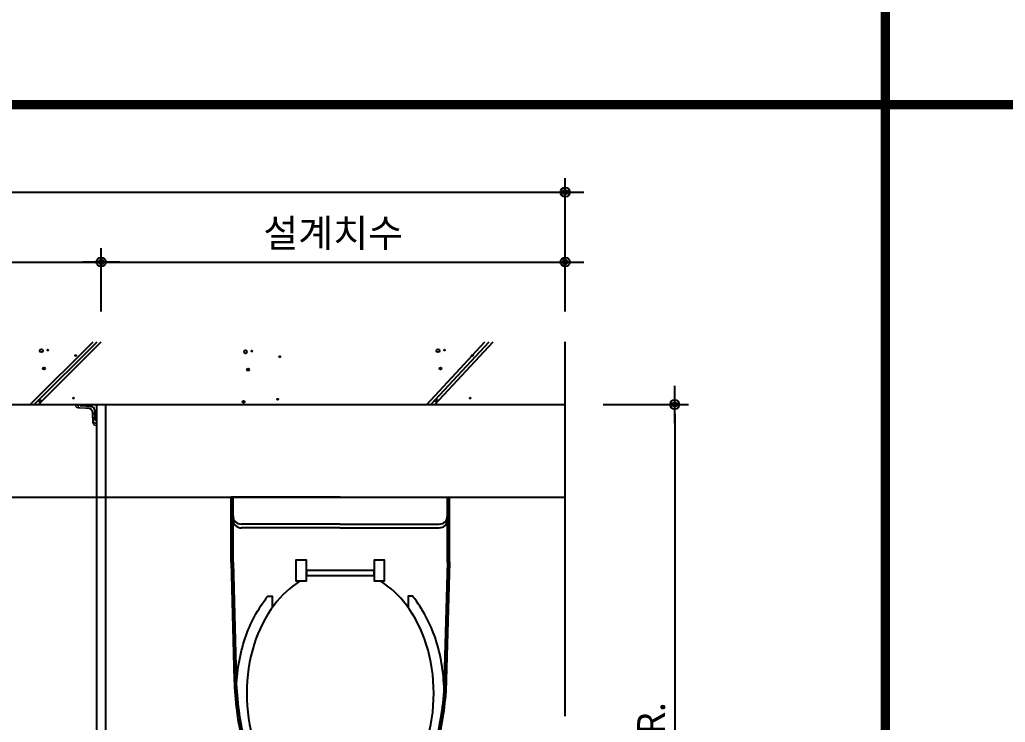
# Model space of a CAD drawing. Extents: x -256 to 8104, y -176 to 5714.
# Drawn here: x 3633 to 4694, y 3359 to 4116 of the extents above; entities that cross this region are included whole.
import ezdxf

# ---------------------------------------------------------------- set-up
doc = ezdxf.new("R2010")
doc.units = 0
doc.header["$LTSCALE"] = 30
doc.layers.get('0').update_dxf_attribs({"linetype": 'CONTINUOUS'})
doc.layers.get('DEFPOINTS').update_dxf_attribs({"linetype": 'CONTINUOUS'})
for name, color, linetype in [('0_toilet', 6, 'CONTINUOUS'), ('DIM', 7, 'CONTINUOUS'), ('HAT', 8, 'CONTINUOUS'), ('경첩', 4, 'CONTINUOUS'), ('부자재', 4, 'CONTINUOUS'), ('해치', 8, 'CONTINUOUS')]:
    doc.layers.add(name, color=color, linetype=linetype)
doc.styles.add('돋움', font='malgun.ttf')
doc.dimstyles.new('10', dxfattribs={"dimscale": 10, "dimtxt": 3, "dimasz": 1, "dimexe": 1.5, "dimexo": 2, "dimgap": 1, "dimtad": 1, "dimdec": 0, "dimlunit": 6, "dimtxsty": '돋움', "dimblk": 'DIMDOT', "dimcen": -1, "dimdle": 1.5, "dimclrt": 3, "dimazin": 3, "dimtfac": 1, "dimtdec": 0, "dimtix": 1, "dimtmove": 2, "dimatfit": 3, "dimldrblk": 'DIMDOT', "dimarcsym": 0})

# ---------------------------------------------------------------- blocks, each defined once
blk = doc.blocks.new('DIMDOT')
at = {"linetype": 'Continuous'}
blk.add_line((-2, 0), (2, 0), dxfattribs=at)
for radius in [0.5, 0.25]:
    blk.add_circle((0, 0), radius, dxfattribs=at)
blk = doc.blocks.new('*D453')
at = {"layer": 'DEFPOINTS', "color": 0}
for p in [(172596.8, 4011.2), (172596.8, 3286.2), (172693.7, 3286.2)]:
    blk.add_point(p, dxfattribs=at)
at = {"layer": 'DIM', "color": 0, "lineweight": -2, "ltscale": 10}
for p, q in [((172616.8, 4011.2), (172708.7, 4011.2)), ((172693.7, 4001.2), (172693.7, 3296.2)), ((172616.8, 3286.2), (172708.7, 3286.2))]:
    blk.add_line(p, q, dxfattribs=at)
at = {"layer": 'DIM', "color": 0, "lineweight": -2, "xscale": 10, "yscale": 10, "zscale": 10}
for p, rotation in [((172693.7, 4011.2), 90), ((172693.7, 3286.2), 270)]:
    blk.add_blockref('DIMDOT', p, dxfattribs=dict(at, rotation=rotation))
at = {"layer": 'DIM', "color": 3, "insert": (172668.5, 3648.7), "char_height": 30, "attachment_point": 5, "rotation": 90, "style": '돋움'}
blk.add_mtext('VAR.', dxfattribs=at)
blk = doc.blocks.new('*D454')
at = {"layer": 'DEFPOINTS', "color": 0}
for p in [(172575.8, 4164.8), (172075.8, 4091.6), (172575.8, 4091.6)]:
    blk.add_point(p, dxfattribs=at)
at = {"layer": 'DIM', "color": 0, "lineweight": -2, "ltscale": 10}
for p, q in [((172075.8, 4111.6), (172075.8, 4179.8)), ((172575.8, 4111.6), (172575.8, 4179.8)), ((172085.8, 4164.8), (172565.8, 4164.8))]:
    blk.add_line(p, q, dxfattribs=at)
at = {"layer": 'DIM', "color": 0, "lineweight": -2, "xscale": 10, "yscale": 10, "zscale": 10, "rotation": 180}
blk.add_blockref('DIMDOT', (172075.8, 4164.8), dxfattribs=at)
at = {"layer": 'DIM', "color": 0, "lineweight": -2, "xscale": 10, "yscale": 10, "zscale": 10}
blk.add_blockref('DIMDOT', (172575.8, 4164.8), dxfattribs=at)
at = {"layer": 'DIM', "color": 3, "insert": (172325.8, 4194.4), "char_height": 30, "attachment_point": 5, "style": '돋움'}
blk.add_mtext('설계치수', dxfattribs=at)
blk = doc.blocks.new('*D455')
at = {"layer": 'DEFPOINTS', "color": 0}
for p in [(172575.8, 4240.1), (171075.8, 4091.6), (172575.8, 4091.6)]:
    blk.add_point(p, dxfattribs=at)
at = {"layer": 'DIM', "color": 0, "lineweight": -2, "ltscale": 10}
for p, q in [((171075.8, 4111.6), (171075.8, 4255.1)), ((172575.8, 4111.6), (172575.8, 4255.1)), ((171085.8, 4240.1), (172565.8, 4240.1))]:
    blk.add_line(p, q, dxfattribs=at)
at = {"layer": 'DIM', "color": 0, "lineweight": -2, "xscale": 10, "yscale": 10, "zscale": 10, "rotation": 180}
blk.add_blockref('DIMDOT', (171075.8, 4240.1), dxfattribs=at)
at = {"layer": 'DIM', "color": 0, "lineweight": -2, "xscale": 10, "yscale": 10, "zscale": 10}
blk.add_blockref('DIMDOT', (172575.8, 4240.1), dxfattribs=at)
at = {"layer": 'DIM', "color": 3, "insert": (171825.8, 4269.8), "char_height": 30, "attachment_point": 5, "style": '돋움'}
blk.add_mtext('설계치수', dxfattribs=at)
blk = doc.blocks.new('*D456')
at = {"layer": 'DEFPOINTS', "color": 0}
for p in [(172075.8, 4164.8), (171575.8, 4091.6), (172075.8, 4091.6)]:
    blk.add_point(p, dxfattribs=at)
at = {"layer": 'DIM', "color": 0, "lineweight": -2, "ltscale": 10}
for p, q in [((171575.8, 4111.6), (171575.8, 4179.8)), ((172075.8, 4111.6), (172075.8, 4179.8)), ((171585.8, 4164.8), (172065.8, 4164.8))]:
    blk.add_line(p, q, dxfattribs=at)
at = {"layer": 'DIM', "color": 0, "lineweight": -2, "xscale": 10, "yscale": 10, "zscale": 10, "rotation": 180}
blk.add_blockref('DIMDOT', (171575.8, 4164.8), dxfattribs=at)
at = {"layer": 'DIM', "color": 0, "lineweight": -2, "xscale": 10, "yscale": 10, "zscale": 10}
blk.add_blockref('DIMDOT', (172075.8, 4164.8), dxfattribs=at)
at = {"layer": 'DIM', "color": 3, "insert": (171825.8, 4194.4), "char_height": 30, "attachment_point": 5, "style": '돋움'}
blk.add_mtext('설계치수', dxfattribs=at)
blk = doc.blocks.new('A$C10E41893')
at = {"layer": '부자재'}
for p, q in [((6.5, 0), (6.5, 196)), ((123.3, 196), (6.5, 196)), ((123.3, 192.5), (6.5, 192.5)), ((54.8, 0), (54.8, 177.5)), ((61.4, 0), (61.4, 177.5)), ((6.5, 0), (6.5, -196)), ((54.8, 0), (54.8, -177.5)), ((61.4, 0), (61.4, -177.5)), ((123.3, -192.5), (6.5, -192.5)), ((123.3, -196), (6.5, -196))]:
    blk.add_line(p, q, dxfattribs=at)
for points in [[(122.7, 196, -0.012538), (123.3, 196), (334.6, 190.3, -0.055395), (444.7, 175.1, -0.154276), (576.9, 93.3, -0.179504), (611.5, 0, -0.179504)], [(122.8, 192.5, -0.012538), (123.2, 192.5), (334.5, 186.8, -0.055395), (443.8, 171.7, -0.154276), (574.3, 91, -0.179504), (608, 0, -0.179504)], [(572, 51.4), (588.8, 51.4), (588.8, 59.6, 0.021185), (583.3, 70.7, 0.106084), (528.4, 133.7, 0.085733), (452.6, 172.4, 0.075373), (358.7, 186.6, 0.075373), (264.8, 172.4, 0.085733), (189, 133.7, 0.007337), (184.4, 130.1), (184.4, 122), (204.7, 122)], [(156.7, -72, 0.089162), (200.2, -118.7, 0.085733), (270.3, -154.5, 0.075373), (358.7, -167.9, 0.075373), (447.1, -154.5, 0.085733), (517.2, -118.7, 0.106084), (567, -61.6, 0.126931), (582.8, 0, 0.126931), (567, 61.6, 0.106084), (517.2, 118.7, 0.085733), (447.1, 154.5, 0.075373), (358.7, 167.9, 0.075373), (270.3, 154.5, 0.085733), (200.2, 118.7, 0.089162), (156.7, 72)], [(588.8, -51.4, 0.090214), (598.2, 0, 0.090214), (588.8, 51.4, 0.106084)], [(122.7, -196, 0.012538), (123.3, -196), (334.6, -190.3, 0.055395), (444.7, -175.1, 0.154276), (576.9, -93.3, 0.179504), (611.5, 0, 0.179504)], [(122.8, -192.5, 0.012538), (123.2, -192.5), (334.5, -186.8, 0.055395), (443.8, -171.7, 0.154276), (574.3, -91, 0.179504), (608, 0, 0.179504)], [(572, -51.4), (588.8, -51.4), (588.8, -59.6, -0.021185), (583.3, -70.7, -0.106084), (528.4, -133.7, -0.085733), (452.6, -172.4, -0.075373), (358.7, -186.6, -0.075373), (264.8, -172.4, -0.085733), (189, -133.7, -0.007337), (184.4, -130.1), (184.4, -122), (204.7, -122)]]:
    blk.add_lwpolyline(points, format="xyb", dxfattribs=at)
blk.add_lwpolyline([(138, -60.8), (119.3, -60.8), (119.3, -79.5), (156.7, -79.5), (156.7, -60.8), (138, -60.8), (147.3, -60.8), (147.3, 60.8), (138, 60.8), (156.7, 60.8), (156.7, 79.5), (119.3, 79.5), (119.3, 60.8), (138, 60.8), (138, -60.8), (119.3, -60.8)], dxfattribs=at)
for centre, start, end in [((39.8, 177.5), 0, 90), ((46.4, 177.5), 0, 90), ((39.8, -177.5), 270, 0), ((46.4, -177.5), 270, 0)]:
    blk.add_arc(centre, 15, start, end, dxfattribs=at)
blk = doc.blocks.new('CRAYON_17', base_point=(168355.6, 310.1))
for p, q in [((172575.8, 3675.3), (172575.8, 4078.9)), ((171075.8, 4011.2), (172575.8, 4011.2)), ((171075.8, 3911.2), (172575.8, 3911.2))]:
    blk.add_line(p, q)
at = {"color": 4}
for p, q in [((172064.5, 4009.1), (172054.8, 4009.7)), ((172064.5, 4009.1), (172065.2, 4009.1)), ((172068.6, 4005.3), (172069.1, 3995.2))]:
    blk.add_line(p, q, dxfattribs=at)
at = {"color": 8, "const_width": 10}
for points in [[(172920.7, 3079.4), (172920.7, 5848.5)], [(170839.7, 4334.3), (174187.5, 4334.3)]]:
    blk.add_lwpolyline(points, dxfattribs=at)
at = {"color": 4}
for centre, radius, start, end in [((172054.8, 4011.3), 1.61, 184.0227, 266.85), ((172064.9, 4005.5), 3.66, 356.6481, 86.2207), ((172070.7, 3995.4), 1.65, 186.1664, 269.5984)]:
    blk.add_arc(centre, radius, start, end, dxfattribs=at)
at = {"layer": '0_toilet'}
for p, q in [((172070.7, 4011.2), (172070.7, 3286.2)), ((172080.8, 3286.2), (172080.8, 4011.2))]:
    blk.add_line(p, q, dxfattribs=at)
at = {"layer": '경첩', "color": 4, "linetype": 'Continuous', "lineweight": 15}
for p, q in [((172048.2, 4010.1), (172048.2, 4011.2)), ((172048.2, 4011.2), (172048.5, 4011.2)), ((172048.5, 4010.1), (172048.2, 4010.1)), ((172048.5, 4011.2), (172048.5, 4010.1)), ((172048.5, 4011.2), (172050.6, 4011.2)), ((172050.5, 4008), (172051.9, 4007.9)), ((172053, 4007.6), (172050.5, 4007.7)), ((172050.6, 4011.2), (172050.6, 4010)), ((172050.6, 4010), (172050.7, 4010)), ((172050.7, 4009.9), (172050.7, 4011.2)), ((172050.7, 4011.2), (172051, 4011.2)), ((172050.7, 4009.9), (172051, 4009.9)), ((172051, 4011.2), (172051, 4009.9)), ((172069.2, 4011.2), (172051, 4011.2)), ((172051, 4007.5), (172051.1, 4007.7)), ((172051, 4007.5), (172051.1, 4007.4)), ((172054.3, 4007.3), (172051.1, 4007.4)), ((172053, 4007.8), (172062, 4007.4)), ((172062, 4007.2), (172053, 4007.6)), ((172054.3, 4007.3), (172054.5, 4007.5)), ((172055, 4007.3), (172055.2, 4007.5)), ((172055.3, 4007.2), (172055.5, 4007.5)), ((172056, 4007.2), (172056.2, 4007.4)), ((172058.7, 4007.1), (172056, 4007.2)), ((172058.7, 4007.1), (172058.9, 4007.3)), ((172059.3, 4007), (172059.6, 4007.3)), ((172059.7, 4007), (172059.9, 4007.3)), ((172060.4, 4007), (172060.6, 4007.2)), ((172061.7, 4006.9), (172060.4, 4007)), ((172061.7, 4006.9), (172061.9, 4007.2)), ((172061.9, 4006.9), (172061.7, 4006.9)), ((172063, 4006.8), (172063.2, 4007)), ((172063.5, 4006.6), (172063.7, 4006.8)), ((172063.7, 4006.5), (172063.9, 4006.7)), ((172064.2, 4006.2), (172064.4, 4006.4)), ((172064.4, 4006.1), (172064.6, 4006.3)), ((172065.5, 4005.1), (172065.7, 4005.2)), ((172065.6, 4004.9), (172065.8, 4005)), ((172065.9, 4004.4), (172066.1, 4004.6)), ((172066, 4004.2), (172066.2, 4004.4)), ((172066.2, 4003.8), (172066.4, 4004)), ((172066.6, 4003.5), (172066.3, 4003.3)), ((172066.4, 4003.3), (172066.6, 4003.5)), ((172066.4, 4002.9), (172066.6, 4003.1)), ((172066.5, 4002.7), (172066.7, 4002.9)), ((172070.7, 3991.5), (172070.7, 4009.7)), ((172066.5, 4001.8), (172066.5, 4002.4)), ((172066.5, 4001.8), (172066.7, 4002)), ((172066.5, 4001.7), (172066.7, 4001.9)), ((172066.5, 4001.7), (172066.5, 4001.8)), ((172066.5, 4001.3), (172066.5, 4001.7)), ((172066.5, 4001.3), (172066.8, 4001.6)), ((172066.5, 4001.2), (172066.8, 4001.5)), ((172066.5, 4001.2), (172066.5, 4001.3)), ((172066.6, 4000.3), (172066.5, 4001.2)), ((172066.6, 4000.3), (172066.8, 4000.5)), ((172066.6, 4000.1), (172066.8, 4000.3)), ((172066.6, 3999.6), (172066.6, 4000.1)), ((172066.6, 3999.6), (172066.8, 3999.9)), ((172066.6, 3999.6), (172066.8, 3999.9)), ((172066.7, 3996.8), (172066.6, 3999.6)), ((172067.1, 3993.4), (172066.7, 4002.4)), ((172066.7, 3996.8), (172067, 3997)), ((172066.8, 3996.4), (172067, 3996.7)), ((172066.8, 3995.7), (172066.8, 3996.4)), ((172066.8, 3995.7), (172067, 3996)), ((172066.8, 3995.4), (172067, 3995.6)), ((172066.8, 3994.7), (172067.1, 3995)), ((172067, 3992), (172066.8, 3994.7)), ((172067, 4002.4), (172067.4, 3993.5)), ((172067, 3992), (172067.2, 3992.3)), ((172067.3, 3990.9), (172067.1, 3993.4)), ((172067.4, 3992.4), (172067.5, 3991)), ((172067.1, 3991.4), (172067.2, 3991.6)), ((172069.5, 3991.5), (172070.7, 3991.5)), ((172069.5, 3991.2), (172069.5, 3991.5)), ((172069.5, 3991.2), (172069.5, 3991.1)), ((172070.7, 3991.2), (172069.5, 3991.2)), ((172069.5, 3991.1), (172070.7, 3991.1)), ((172069.6, 3989), (172070.7, 3989)), ((172069.6, 3989), (172069.6, 3988.7)), ((172070.7, 3988.7), (172069.6, 3988.7)), ((172070.7, 3991.5), (172070.7, 3991.2)), ((172070.7, 3991.1), (172070.7, 3989)), ((172070.7, 3989), (172070.7, 3988.7))]:
    blk.add_line(p, q, dxfattribs=at)
at = {"layer": '경첩', "color": 4, "linetype": 'Continuous', "lineweight": 15, "flags": 128}
for points in [[(172050.5, 4008), (172050.5, 4007.9), (172050.5, 4007.9), (172050.5, 4007.8), (172050.5, 4007.8), (172050.5, 4007.8), (172050.5, 4007.7), (172050.5, 4007.7), (172050.5, 4007.7)], [(172053, 4007.6), (172053, 4007.6), (172053, 4007.6), (172053, 4007.6), (172053, 4007.7), (172053, 4007.7), (172053, 4007.8), (172053, 4007.8), (172053, 4007.8)], [(172055, 4007.3), (172054.9, 4007.3), (172054.9, 4007.3), (172054.8, 4007.3), (172054.8, 4007.3), (172054.7, 4007.3), (172054.5, 4007.3), (172054.4, 4007.3), (172054.3, 4007.3)], [(172056, 4007.2), (172055.9, 4007.2), (172055.7, 4007.2), (172055.6, 4007.2), (172055.5, 4007.2), (172055.5, 4007.2), (172055.4, 4007.2), (172055.3, 4007.2), (172055.3, 4007.2), (172055.3, 4007.2)], [(172059.3, 4007), (172059.3, 4007), (172059.3, 4007), (172059.2, 4007.1), (172059.1, 4007.1), (172059, 4007.1), (172058.9, 4007.1), (172058.8, 4007.1), (172058.7, 4007.1)], [(172060.4, 4007), (172060.2, 4007), (172060.1, 4007), (172060, 4007), (172059.9, 4007), (172059.8, 4007), (172059.7, 4007), (172059.7, 4007), (172059.7, 4007)], [(172062, 4007.2), (172062, 4007.2), (172062, 4007.2), (172062, 4007.2), (172062, 4007.2), (172062, 4007.3), (172062, 4007.3), (172062, 4007.4), (172062, 4007.4)], [(172066.4, 4003.3), (172066.4, 4003.3), (172066.4, 4003.3)], [(172066.5, 4002.7), (172066.4, 4002.8), (172066.4, 4002.9)], [(172066.6, 4000.1), (172066.6, 4000.1), (172066.6, 4000.2), (172066.6, 4000.3)], [(172066.6, 3999.6), (172066.6, 3999.6), (172066.6, 3999.6)], [(172066.7, 4002.4), (172066.7, 4002.4), (172066.7, 4002.4), (172066.8, 4002.4), (172066.8, 4002.4), (172066.8, 4002.4), (172066.9, 4002.4), (172066.9, 4002.4), (172067, 4002.4)], [(172066.8, 3994.7), (172066.8, 3994.9), (172066.8, 3995), (172066.8, 3995.1), (172066.8, 3995.2), (172066.8, 3995.3), (172066.8, 3995.4), (172066.8, 3995.4), (172066.8, 3995.4)], [(172067.1, 3993.4), (172067.1, 3993.4), (172067.2, 3993.4), (172067.2, 3993.4), (172067.2, 3993.4), (172067.3, 3993.4), (172067.3, 3993.4), (172067.3, 3993.5), (172067.4, 3993.5)], [(172067, 3991.5), (172067, 3991.6), (172067, 3991.8), (172067, 3991.9), (172067, 3992)], [(172067, 3991.5), (172067, 3991.5), (172067, 3991.5), (172067, 3991.5), (172067, 3991.5), (172067.1, 3991.4), (172067.1, 3991.4), (172067.1, 3991.4), (172067.1, 3991.4)], [(172067.5, 3991), (172067.5, 3991), (172067.4, 3990.9), (172067.4, 3990.9), (172067.3, 3990.9), (172067.3, 3990.9), (172067.3, 3990.9), (172067.3, 3990.9), (172067.3, 3990.9)]]:
    blk.add_lwpolyline(points, dxfattribs=at)
at = {"layer": '경첩', "color": 4, "linetype": 'Continuous', "lineweight": 15}
for centre, radius, start, end in [((172050.6, 4010.1), 2.35, 180, 267.3017), ((172050.6, 4010.1), 2.1, 180, 267.3017), ((172053.1, 4009.9), 2.35, 180, 267.3017), ((172053.1, 4009.9), 2.1, 180, 267.3017), ((172061.7, 4002.2), 4.75, 75, 87.3017), ((172061.7, 4002.2), 5.25, 2.6983, 87.3017), ((172061.7, 4002.2), 5, 2.6983, 87.3017), ((172061.7, 4002.2), 4.75, 68.2494, 75.0002), ((172061.7, 4002.2), 4.75, 58.7002, 65.0052), ((172061.7, 4002.2), 4.75, 55.6142, 58.7009), ((172061.7, 4002.2), 4.75, 37.4392, 55.6151), ((172061.7, 4002.2), 4.75, 34.3855, 37.4388), ((172061.7, 4002.2), 4.75, 28.1736, 34.3849), ((172061.7, 4002.2), 4.75, 19.766, 24.9948), ((172061.7, 4002.2), 4.75, 13.2431, 19.766), ((172061.7, 4002.2), 4.75, 8.6056, 13.1623), ((172069.2, 4009.7), 1.5, 0, 90), ((172061.7, 4002.2), 4.75, 2.6983, 5.9088), ((172069.5, 3993.6), 2.35, 182.6983, 270), ((172069.5, 3993.6), 2.1, 182.6983, 270), ((172069.6, 3991.1), 2.35, 182.6983, 270), ((172069.6, 3991.1), 2.1, 182.6983, 270)]:
    blk.add_arc(centre, radius, start, end, dxfattribs=at)
at = {"layer": '해치'}
for p, q in [((171999.4, 4011.2), (172067.1, 4078.9)), ((172008.2, 4011.2), (172075.9, 4078.9)), ((172426.6, 4011.2), (172489.3, 4078.9)), ((172435.4, 4011.2), (172498.1, 4078.9))]:
    blk.add_line(p, q, dxfattribs=at)
at = {"layer": '해치', "color": 2}
for p, q in [((172003.8, 4011.2), (172071.5, 4078.9)), ((172431, 4011.2), (172493.7, 4078.9))]:
    blk.add_line(p, q, dxfattribs=at)
at = {"layer": '해치'}
for centre, radius in [((172011.5, 4069.2), 1.68), ((172018.4, 4069.9), 0.56), ((172231.3, 4068), 1.68), ((172238.2, 4068.8), 0.56), ((172438.7, 4069.2), 1.68), ((172445.7, 4069.9), 0.56), ((172048.4, 4064), 0.56), ((172268.2, 4062.8), 0.56), ((172475.7, 4064), 0.56), ((172014.3, 4050), 1.12), ((172234.1, 4048.8), 1.12), ((172441.5, 4050), 1.12), ((172009.5, 4015.3), 1.12), ((172046.2, 4018.1), 0.559), ((172229.3, 4014), 1.12), ((172266, 4016.9), 0.559), ((172436.7, 4015.3), 1.12), ((172473.4, 4018.1), 0.559)]:
    blk.add_circle(centre, radius, dxfattribs=at)
at = {"layer": 'HAT', "xscale": 0.6000000000003638, "yscale": 0.6000000000003638, "zscale": 0.6000000000003638, "rotation": 270}
blk.add_blockref('A$C10E41893', (172333.4, 3915.1), dxfattribs=at)
at = {"layer": 'DIM', "ltscale": 10}
for base, p1, p2, picture, middle in [((172575.8, 4240.1), (171075.8, 4091.6), (172575.8, 4091.6), '*D455', (171825.8, 4269.8)), ((172075.8, 4164.8), (171575.8, 4091.6), (172075.8, 4091.6), '*D456', (171825.8, 4194.4)), ((172575.8, 4164.8), (172075.8, 4091.6), (172575.8, 4091.6), '*D454', (172325.8, 4194.4))]:
    dim = blk.add_linear_dim(base=base, p1=p1, p2=p2, text='설계치수', dimstyle='10', override={"dimtxsty": '돋움'}, dxfattribs=at)
    dim.commit()
    dim.dimension.update_dxf_attribs({"geometry": picture, "text_midpoint": middle})
dim = blk.add_linear_dim(base=(172693.7, 3286.2), p1=(172596.8, 4011.2), p2=(172596.8, 3286.2), angle=90, text='VAR.', dimstyle='10', override={"dimtxsty": '돋움'}, dxfattribs=at)
dim.commit()
dim.dimension.update_dxf_attribs({"geometry": '*D453', "text_midpoint": (172668.5, 3648.7)})

msp = doc.modelspace()

# ---------------------------------------------------------------- block references
msp.add_blockref('CRAYON_17', (0, 0))

doc.saveas('drawing.dxf')
